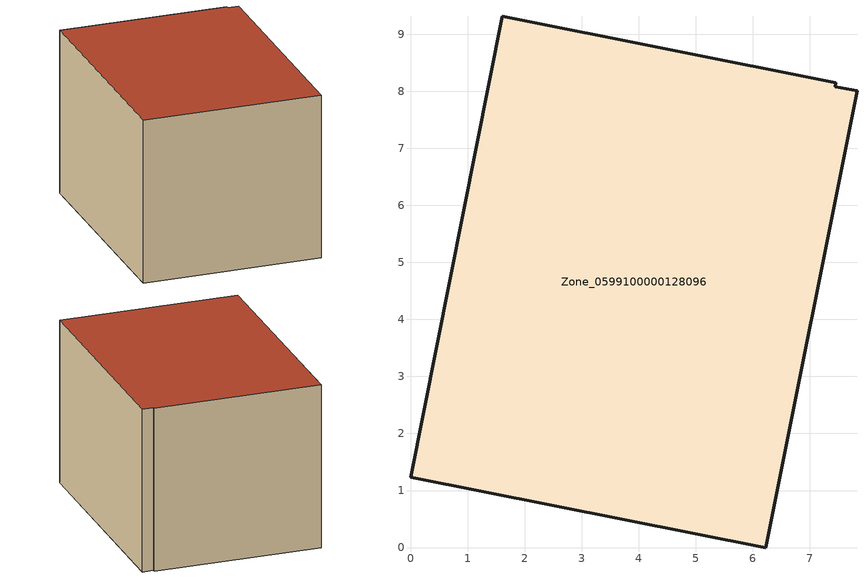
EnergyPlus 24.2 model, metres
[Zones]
Zone_0599100000128096
 floor ground (C_G): 0,1.23 1.61,9.31 7.45,8.15 7.44,8.08 7.83,8.01 6.23,0 z0
 wall outside (C_F): 1.61,9.31 0,1.23 6.23,0 7.83,8.01 7.44,8.08 7.45,8.15 1.61,9.31 z0:5.92
 roof outside (C_R): 0,1.23 6.23,0 7.83,8.01 7.44,8.08 7.45,8.15 1.61,9.31 z5.92
[BUILDING]
Pand.0599100000128096: North Axis=0; Terrain=City; Loads Convergence Tolerance Value=0.04; Temperature Convergence Tolerance Value=0.4; Solar Distribution=FullExterior; Maximum Number of Warmup Days=25; Minimum Number of Warmup Days=1
[Site:Location]
Rotterdam.The.Hague.AP_ZH_NLD Design_Conditions: Latitude=51.96; Longitude=4.45; Time Zone=1; Elevation=-4.5
[SITE:GROUNDTEMPERATURE:BUILDINGSURFACE]
18, 18, 18, 18, 18, 18, 18, 18, 18, 18, 18, 18
[MATERIAL] Thermal Absorptance=0.9; Solar Absorptance=0.7; Visible Absorptance=0.7
Name | Roughness | Thickness | Conductivity | Density | Specific Heat
G.TC.1965-1974 | MediumSmooth | 0.15 | 0.882353 | 540 | 1210
F.TC.1965-1974 | Rough | 0.3 | 0.697674 | 1920 | 840
R.TC.1965-1974 | MediumRough | 0.2 | 0.232558 | 1500 | 1000
[CONSTRUCTION]
C_G: G.TC.1965-1974
C_F: F.TC.1965-1974
C_R: R.TC.1965-1974
[ZONE]
Zone_0599100000128096: Type=1; Multiplier=1; Ceiling Height=Autocalculate; Volume=Autocalculate; Floor Area=autocalculate; Part of Total Floor Area=Yes
[ZONEINFILTRATION:DESIGNFLOWRATE]
Infil_Zone_0599100000128096: Zone or ZoneList or Space or SpaceList=Zone_0599100000128096; Schedule=AlwaysOn; Design Flow Rate Calculation Method=Flow/Area; Flow Rate per Floor Area=0.003; Constant Term Coefficient=1; Temperature Term Coefficient=0; Velocity Term Coefficient=0; Velocity Squared Term Coefficient=0
[HVACTEMPLATE:ZONE:IDEALLOADSAIRSYSTEM]
Zone_0599100000128096: Maximum Heating Supply Air Temperature=50; Minimum Cooling Supply Air Temperature=13; Maximum Heating Supply Air Humidity Ratio=0.0156; Minimum Cooling Supply Air Humidity Ratio=0.0077; Heating Limit=NoLimit; Cooling Limit=NoLimit; Dehumidification Control Type=ConstantSensibleHeatRatio; Cooling Sensible Heat Ratio=0.7; Dehumidification Setpoint=60; Humidification Control Type=None; Humidification Setpoint=30; Outdoor Air Method=None; Outdoor Air Flow Rate per Person=0.00944; Outdoor Air Flow Rate per Zone Floor Area=0; Outdoor Air Flow Rate per Zone=0; Demand Controlled Ventilation Type=None; Outdoor Air Economizer Type=NoEconomizer; Heat Recovery Type=None; Sensible Heat Recovery Effectiveness=0.7; Latent Heat Recovery Effectiveness=0.65
[ZONECONTROL:THERMOSTAT]
ThermostatControl_Zone_0599100000128096: Zone or ZoneList=Zone_0599100000128096; Control Type Schedule=DualSetpointControlType; Control 1=Thermostat_Zone_0599100000128096; Temperature Difference Between Cutout And Setpoint=0
[THERMOSTATSETPOINT:DUALSETPOINT]
Thermostat_Zone_0599100000128096: Heating Setpoint Temperature Schedule=HeatingSetpoint_Zone_0599100000128096; Cooling Setpoint Temperature Schedule=CoolingSetpoint_Zone_0599100000128096
[SCHEDULE:COMPACT]
HeatingSetpoint_Zone_0599100000128096: Through: 12/31, For: AllDays, Until: 24:00, 21
CoolingSetpoint_Zone_0599100000128096: Through: 12/31, For: AllDays, Until: 24:00, 24
DualSetpointControlType: Through: 12/31, For: AllDays, Until: 24:00, 4
AlwaysOn: Through: 12/31, For: AllDays, Until: 24:00, 1
